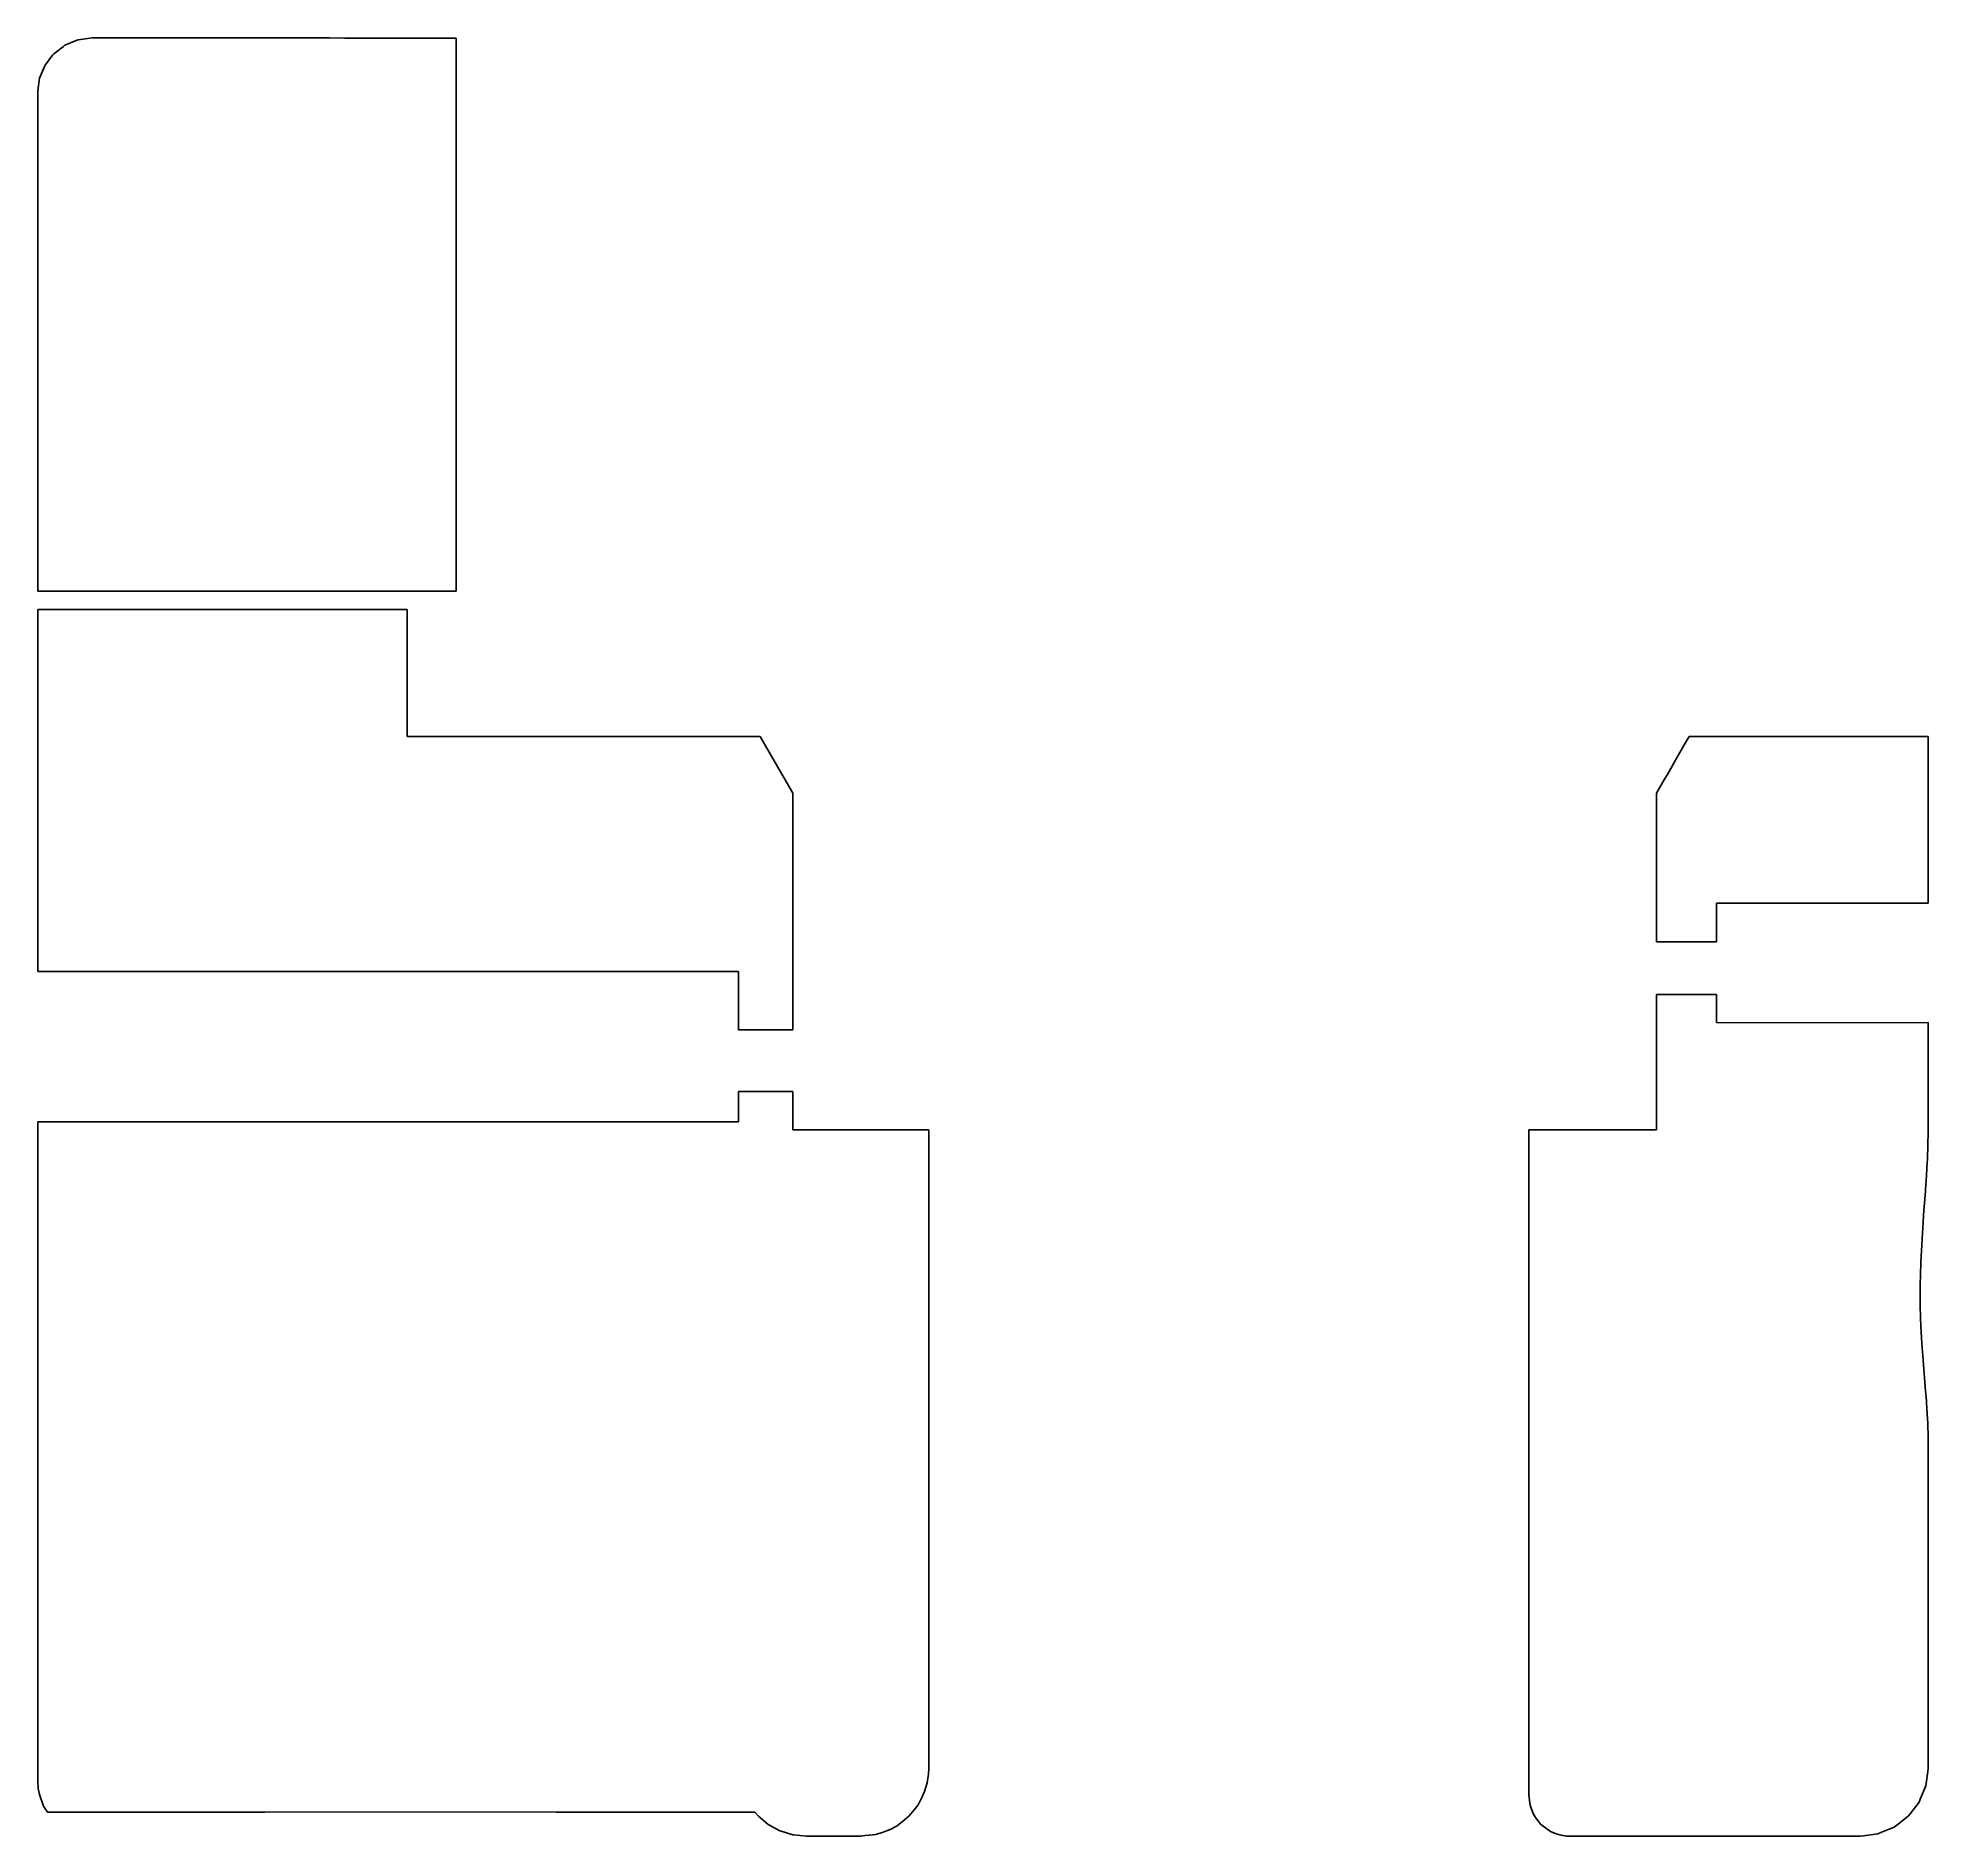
# Model space of a CAD drawing. Header units: metres. Extents: x 2.4 to 72, y -16 to 50.2.
import ezdxf

# ---------------------------------------------------------------- set-up
doc = ezdxf.new("R2010")
doc.units = ezdxf.units.M

msp = doc.modelspace()

# ---------------------------------------------------------------- linework, layer by layer
for p, q in [((3.882, 50.138), (3.809, 50.108)), ((4.315, 50.195), (3.882, 50.138)), ((4.4, 50.21), (4.315, 50.195)), ((12.024, 50.21), (4.4, 50.21)), ((13, 50.21), (12.024, 50.21)), ((13.134, 50.204), (13, 50.21)), ((13.71, 50.201), (13.134, 50.204)), ((13.798, 50.2), (13.71, 50.201)), ((15.57, 50.2), (13.798, 50.2)), ((15.896, 50.2), (15.57, 50.2)), ((15.985, 50.2), (15.896, 50.2)), ((17.667, 50.2), (15.985, 50.2)), ((17.74, 50.2), (17.667, 50.2)), ((17.774, 50.2), (17.74, 50.2)), ((17.791, 50.2), (17.774, 50.2)), ((17.8, 50.2), (17.791, 50.2)), ((17.8, 45.287), (17.8, 50.2)), ((2.947, 49.571), (2.668, 49.206)), ((2.986, 49.621), (2.947, 49.571)), ((3.343, 49.895), (2.986, 49.621)), ((3.4, 49.938), (3.343, 49.895)), ((3.809, 50.108), (3.4, 49.938)), ((2.468, 48.724), (2.407, 48.261)), ((2.647, 49.155), (2.468, 48.724)), ((2.668, 49.206), (2.647, 49.155)), ((2.407, 48.261), (2.4, 48.208)), ((2.4, 48.208), (2.4, 48.146)), ((2.4, 48.146), (2.4, 48.067)), ((2.4, 48.067), (2.4, 43.685)), ((17.8, 45.2), (17.8, 45.287)), ((17.8, 45.183), (17.8, 45.2)), ((17.8, 43.85), (17.8, 45.183)), ((17.8, 43.805), (17.8, 43.85)), ((2.4, 43.685), (2.4, 43.327)), ((2.4, 43.327), (2.4, 43.214)), ((2.4, 43.214), (2.4, 43.101)), ((17.8, 43.755), (17.8, 43.805)), ((17.8, 42.467), (17.8, 43.755)), ((2.4, 43.101), (2.4, 42.762)), ((2.4, 42.762), (2.4, 42.648)), ((2.4, 42.648), (2.4, 40.788)), ((17.8, 41.469), (17.8, 42.467)), ((17.8, 40.806), (17.8, 41.469)), ((2.4, 40.788), (2.4, 40.496)), ((2.4, 40.496), (2.4, 40.254)), ((17.8, 40.429), (17.8, 40.806)), ((17.8, 29.841), (17.8, 40.429)), ((2.4, 40.254), (2.4, 40.072)), ((2.4, 40.072), (2.4, 35.599)), ((2.4, 35.599), (2.4, 35.468)), ((2.4, 35.468), (2.4, 35.375)), ((2.4, 35.375), (2.4, 34.102)), ((2.4, 34.102), (2.4, 29.841)), ((2.4, 29.841), (13.526, 29.841)), ((13.526, 29.841), (16, 29.841)), ((16, 29.841), (16.988, 29.841)), ((16, 29.841), (16, 29.841)), ((16.988, 29.841), (17.8, 29.841)), ((2.4, 28.697), (2.4, 29.167)), ((2.4, 29.167), (3.779, 29.167)), ((2.4, 28.294), (2.4, 28.697)), ((3.779, 29.167), (16, 29.167)), ((16, 29.167), (16, 28.294)), ((2.4, 24.339), (2.4, 28.294)), ((16, 28.294), (16, 25.182)), ((16, 25.182), (16, 24.785)), ((16, 24.785), (16, 24.597)), ((16, 24.597), (16, 24.515)), ((16, 24.515), (16, 24.492)), ((16, 24.515), (16, 24.515)), ((16, 24.492), (19.228, 24.492)), ((19.228, 24.492), (20.581, 24.492)), ((20.581, 24.492), (29, 24.492)), ((29, 24.492), (29.198, 24.147)), ((63.2, 24.492), (63.058, 24.245)), ((65.012, 24.492), (63.2, 24.492)), ((72, 24.492), (65.012, 24.492)), ((72, 21.412), (72, 24.492)), ((2.4, 15.84), (2.4, 24.339)), ((29.198, 24.147), (30.053, 22.656)), ((63.058, 24.245), (62.713, 23.644)), ((62.397, 23.091), (62.297, 22.918)), ((62.713, 23.644), (62.397, 23.091)), ((30.053, 22.656), (30.2, 22.4)), ((30.2, 22.4), (30.2, 16.205)), ((62.297, 22.918), (62, 22.4)), ((62, 22.4), (62, 18.402)), ((72, 18.96), (72, 21.412)), ((72, 21.412), (72, 21.412)), ((72, 18.355), (72, 18.96)), ((62, 18.402), (62, 16.926)), ((64.2, 17.321), (64.2, 18.355)), ((64.2, 18.355), (66.356, 18.355)), ((66.356, 18.355), (72, 18.355)), ((62, 16.926), (63.216, 16.926)), ((63.216, 16.926), (64.2, 16.926)), ((64.2, 16.926), (64.2, 17.321)), ((30.2, 16.205), (30.2, 13.991)), ((9.92, 15.84), (2.4, 15.84)), ((18.701, 15.84), (9.92, 15.84)), ((28.2, 15.84), (18.701, 15.84)), ((28.2, 14.256), (28.2, 15.84)), ((63.257, 14.99), (62, 14.99)), ((62, 14.99), (62, 14.812)), ((62, 14.812), (62, 10)), ((64.2, 14.99), (63.257, 14.99)), ((64.2, 14.419), (64.2, 14.99)), ((28.2, 13.991), (28.2, 14.256)), ((28.2, 13.681), (28.2, 13.991)), ((30.2, 13.991), (30.2, 13.681)), ((64.2, 13.952), (64.2, 14.419)), ((66.819, 13.947), (64.2, 13.952)), ((72, 13.956), (66.819, 13.947)), ((72, 12.93), (72, 13.956)), ((28.606, 13.681), (28.2, 13.681)), ((30.2, 13.681), (28.606, 13.681)), ((72, 10.003), (72, 12.93)), ((28.2, 10.938), (28.2, 11.419)), ((28.2, 11.419), (29.326, 11.419)), ((29.326, 11.419), (30.2, 11.419)), ((30.2, 11.419), (30.2, 11.365)), ((30.2, 11.365), (30.2, 11.325)), ((30.2, 11.325), (30.2, 10.156)), ((28.2, 10.3), (28.2, 10.938)), ((2.4, 9.201), (2.4, 10.3)), ((2.4, 10.3), (23.211, 10.3)), ((23.211, 10.3), (28.2, 10.3)), ((30.2, 10.156), (30.2, 10)), ((30.2, 10), (34.746, 10)), ((34.746, 10), (35.2, 10)), ((35.2, 10), (35.2, 9.637)), ((59.272, 10), (57.3, 10)), ((57.3, 10), (57.3, 9.376)), ((62, 10), (59.272, 10)), ((71.986, 9.425), (71.998, 9.939)), ((71.998, 9.939), (71.999, 9.974)), ((71.999, 9.974), (72, 10.003)), ((2.4, -10.204), (2.4, 9.201)), ((35.2, 9.637), (35.2, 7.505)), ((57.3, 9.376), (57.3, 8.956)), ((71.976, 8.971), (71.986, 9.425)), ((57.3, 8.956), (57.3, 8.414)), ((57.3, 8.414), (57.3, 7.771)), ((71.936, 8.327), (71.966, 8.822)), ((71.966, 8.822), (71.971, 8.895)), ((71.971, 8.895), (71.976, 8.971)), ((57.3, 7.771), (57.3, 7.087)), ((71.857, 7.183), (71.902, 7.736)), ((71.902, 7.736), (71.904, 7.778)), ((71.904, 7.778), (71.906, 7.805)), ((71.906, 7.805), (71.936, 8.327)), ((35.2, 7.505), (35.2, 6.847)), ((57.3, 7.087), (57.3, 6.454)), ((71.832, 6.865), (71.857, 7.183)), ((35.2, 6.847), (35.2, 6.065)), ((57.3, 6.454), (57.3, 5.965)), ((71.78, 6.009), (71.815, 6.59)), ((71.815, 6.59), (71.832, 6.865)), ((35.2, 6.065), (35.2, 5.211)), ((57.3, 5.965), (57.3, -6.434)), ((71.739, 5.336), (71.778, 5.982)), ((71.778, 5.99), (71.78, 6.009)), ((71.778, 5.982), (71.778, 5.99)), ((35.2, 5.211), (35.2, 4.381)), ((71.714, 4.653), (71.728, 5.142)), ((71.728, 5.142), (71.739, 5.336)), ((35.2, 4.381), (35.2, 3.698)), ((71.705, 4.332), (71.714, 4.653)), ((71.706, 3.919), (71.705, 4.332)), ((35.2, 3.698), (35.2, -8.457)), ((71.707, 3.543), (71.706, 3.919)), ((71.72, 3.1), (71.707, 3.543)), ((71.731, 2.763), (71.72, 3.1)), ((71.769, 2.134), (71.731, 2.763)), ((71.778, 1.984), (71.769, 2.134)), ((71.805, 1.681), (71.778, 1.984)), ((71.835, 1.196), (71.805, 1.681)), ((71.874, 0.719), (71.835, 1.196)), ((71.9, 0.39), (71.874, 0.719)), ((71.92, 0.19), (71.9, 0.39)), ((71.957, -0.445), (71.92, 0.19)), ((71.981, -0.802), (71.957, -0.445)), ((71.993, -1.321), (71.981, -0.802)), ((72, -1.594), (71.993, -1.321)), ((72, -3.563), (72, -1.594)), ((72, -5.721), (72, -3.563)), ((72, -7.296), (72, -5.721)), ((57.3, -6.434), (57.3, -7.358)), ((57.3, -7.358), (57.3, -8.33)), ((72, -8.465), (72, -7.296)), ((57.3, -8.33), (57.3, -9.237)), ((35.2, -8.457), (35.2, -9.132)), ((72, -9.347), (72, -8.465)), ((35.2, -9.132), (35.2, -9.901)), ((35.2, -9.132), (35.2, -9.132)), ((57.3, -9.237), (57.3, -10.016)), ((72, -10.022), (72, -9.347)), ((2.4, -10.456), (2.4, -10.204)), ((35.2, -9.901), (35.2, -10.658)), ((57.3, -10.016), (57.3, -10.646)), ((72, -10.545), (72, -10.022)), ((2.4, -12.189), (2.4, -10.456)), ((35.2, -10.658), (35.2, -11.325)), ((57.3, -10.646), (57.3, -11.135)), ((57.3, -11.135), (57.3, -11.502)), ((72, -10.955), (72, -10.545)), ((72, -11.279), (72, -10.955)), ((35.2, -11.325), (35.2, -11.867)), ((57.3, -11.502), (57.3, -11.768)), ((57.3, -11.768), (57.3, -12.026)), ((72, -11.744), (72, -11.279)), ((72, -12.046), (72, -11.744)), ((2.4, -13.28), (2.4, -12.189)), ((35.2, -11.867), (35.2, -12.281)), ((35.2, -12.281), (35.2, -12.581)), ((57.3, -12.026), (57.3, -12.219)), ((57.3, -12.219), (57.3, -12.451)), ((57.3, -12.451), (57.3, -14.177)), ((72, -12.244), (72, -12.046)), ((72, -12.28), (72, -12.244)), ((72, -13.5), (72, -12.28)), ((72, -12.28), (72, -12.28)), ((35.2, -12.581), (35.2, -12.786)), ((35.2, -12.786), (35.2, -12.917)), ((35.2, -12.917), (35.2, -12.991)), ((35.2, -12.991), (35.2, -13.5)), ((2.4, -13.294), (2.4, -13.28)), ((2.4, -13.801), (2.4, -13.294)), ((2.4, -13.999), (2.4, -13.801)), ((35.166, -13.867), (35.141, -14.037)), ((35.189, -13.723), (35.166, -13.867)), ((35.2, -13.5), (35.189, -13.723)), ((71.915, -14.147), (71.985, -13.618)), ((71.985, -13.618), (72, -13.5)), ((2.4, -14), (2.4, -13.999)), ((2.414, -14.233), (2.4, -14)), ((2.417, -14.249), (2.414, -14.233)), ((2.457, -14.47), (2.417, -14.249)), ((2.61, -14.89), (2.457, -14.47)), ((34.963, -14.551), (34.808, -14.842)), ((35.043, -14.357), (34.963, -14.551)), ((35.141, -14.037), (35.043, -14.357)), ((57.3, -14.177), (57.3, -14.468)), ((57.3, -14.468), (57.3, -14.5)), ((57.3, -14.5), (57.303, -14.531)), ((57.303, -14.531), (57.306, -14.548)), ((57.306, -14.548), (57.31, -14.576)), ((57.31, -14.576), (57.324, -14.681)), ((71.71, -14.64), (71.915, -14.147)), ((2.613, -14.898), (2.61, -14.89)), ((2.753, -15.116), (2.613, -14.898)), ((10.754, -15.113), (2.753, -15.116)), ((16.55, -15.102), (10.754, -15.113)), ((21.491, -15.113), (16.55, -15.102)), ((28.805, -15.113), (21.491, -15.113)), ((28.932, -15.268), (28.805, -15.113)), ((29.293, -15.564), (28.932, -15.268)), ((34.468, -15.268), (34.238, -15.456)), ((34.673, -15.018), (34.468, -15.268)), ((34.808, -14.842), (34.673, -15.018)), ((57.324, -14.681), (57.343, -14.855)), ((57.343, -14.855), (57.392, -15.003)), ((57.392, -15.003), (57.468, -15.185)), ((57.468, -15.185), (57.538, -15.307)), ((57.538, -15.307), (57.663, -15.47)), ((70.844, -15.593), (71.268, -15.268)), ((71.268, -15.268), (71.34, -15.174)), ((71.34, -15.174), (71.665, -14.75)), ((71.665, -14.75), (71.71, -14.64)), ((29.318, -15.583), (29.293, -15.564)), ((29.718, -15.797), (29.318, -15.583)), ((29.77, -15.819), (29.718, -15.797)), ((30.193, -15.947), (29.77, -15.819)), ((30.241, -15.955), (30.193, -15.947)), ((30.7, -16), (30.241, -15.955)), ((30.841, -16), (30.7, -16)), ((32.7, -16), (30.841, -16)), ((32.779, -15.992), (32.7, -16)), ((32.855, -15.98), (32.779, -15.992)), ((33.01, -15.959), (32.855, -15.98)), ((33.26, -15.935), (33.01, -15.959)), ((33.526, -15.854), (33.26, -15.935)), ((33.781, -15.748), (33.526, -15.854)), ((34.034, -15.613), (33.781, -15.748)), ((34.238, -15.456), (34.034, -15.613)), ((57.663, -15.47), (57.743, -15.564)), ((57.743, -15.564), (57.912, -15.694)), ((57.912, -15.694), (58.095, -15.823)), ((58.095, -15.823), (58.306, -15.91)), ((58.306, -15.91), (58.49, -15.964)), ((58.49, -15.964), (58.553, -15.976)), ((58.553, -15.976), (58.625, -15.99)), ((58.625, -15.99), (58.677, -15.995)), ((58.677, -15.995), (58.729, -15.998)), ((58.729, -15.998), (58.738, -15.999)), ((58.738, -15.999), (58.791, -16)), ((58.791, -16), (58.8, -16)), ((58.8, -16), (60.501, -16)), ((60.501, -16), (69.5, -16)), ((69.5, -16), (69.618, -15.985)), ((69.618, -15.985), (70.147, -15.915)), ((70.147, -15.915), (70.257, -15.869)), ((70.257, -15.869), (70.75, -15.665)), ((70.75, -15.665), (70.844, -15.593))]:
    msp.add_line(p, q)

doc.saveas('drawing.dxf')
